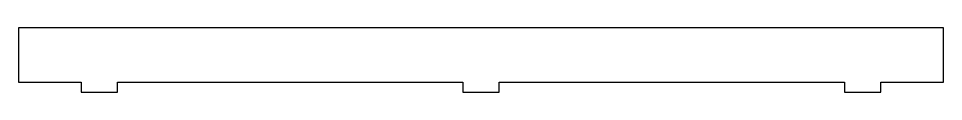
# Model space of a CAD drawing. Header units: millimetres. Extents: x -254 to 254, y -18 to 18.
import ezdxf

# ---------------------------------------------------------------- set-up
doc = ezdxf.new("R2010")
doc.units = ezdxf.units.MM
doc.layers.get('0').update_dxf_attribs({"linetype": 'CONTINUOUS'})

msp = doc.modelspace()

# ---------------------------------------------------------------- linework, layer by layer
msp.add_lwpolyline([(-10, -17.75), (10, -17.75), (10, -12.25), (199.65, -12.25), (199.65, -17.75), (219.65, -17.75), (219.65, -12.25), (254, -12.25), (254, 17.75), (-254, 17.75), (-254, -12.25), (-219.65, -12.25), (-219.65, -17.75), (-199.65, -17.75), (-199.65, -12.25), (-10, -12.25)], close=True)

doc.saveas('drawing.dxf')
